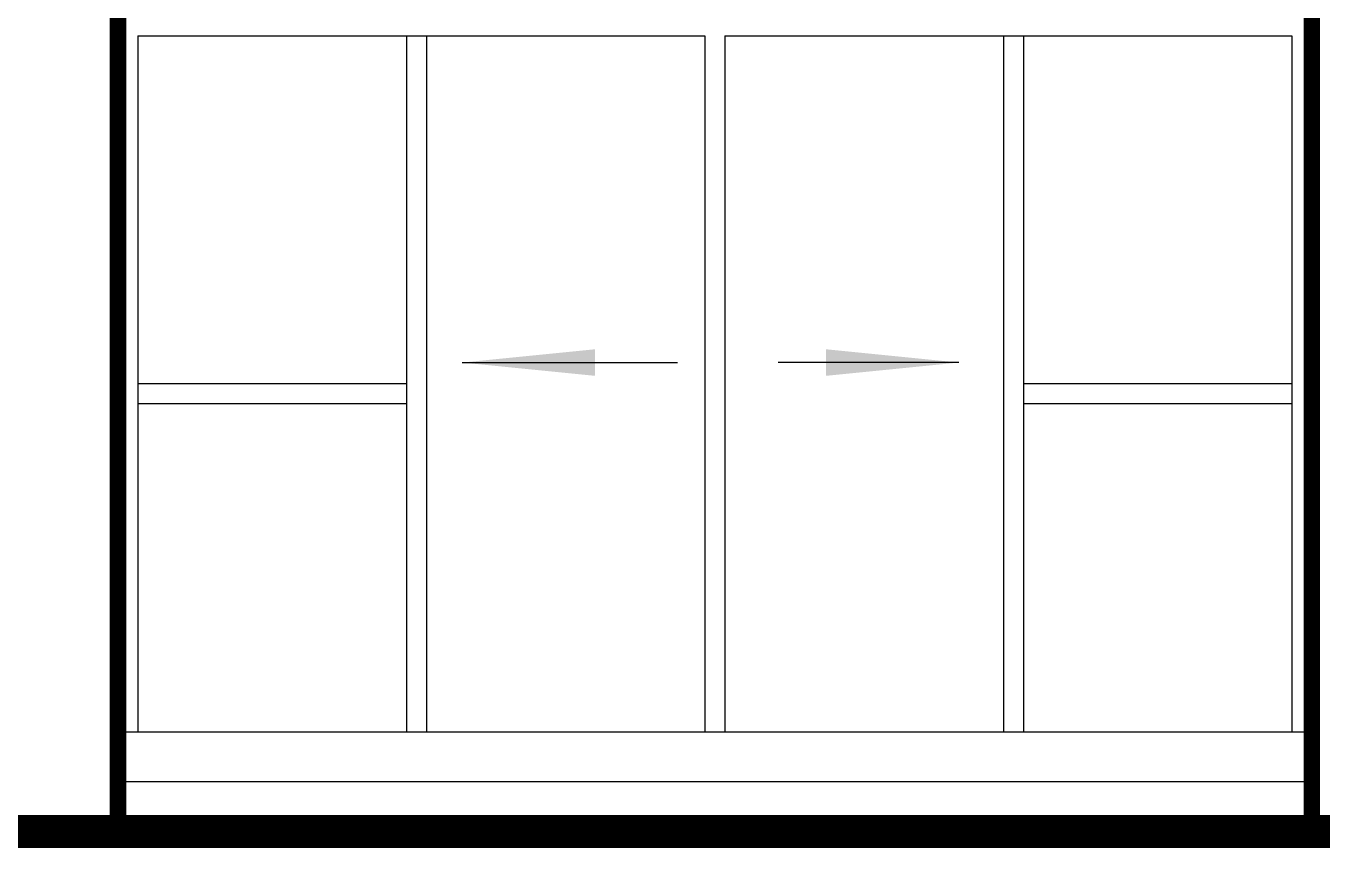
# Model space of a CAD drawing. Extents: x 458975 to 585950, y -118893 to 21149.
# Drawn here: x 555017 to 558925, y -66580 to -64100 of the extents above; entities that cross this region are included whole.
import ezdxf

# ---------------------------------------------------------------- set-up
doc = ezdxf.new("R2010")
doc.units = 0
doc.header["$LTSCALE"] = 1000
doc.header["$MEASUREMENT"] = 0
doc.layers.get('0').update_dxf_attribs({"linetype": 'CONTINUOUS'})
for name, color, linetype in [('E_GROUND', 2, 'CONTINUOUS'), ('E_WALL', 255, 'CONTINUOUS'), ('E_WINDOW', 4, 'CONTINUOUS'), ('LEVL', 3, 'CONTINUOUS'), ('PUB_SYMB', 3, 'CONTINUOUS'), ('STAIR', 2, 'CONTINUOUS')]:
    doc.layers.add(name, color=color, linetype=linetype)

# ---------------------------------------------------------------- blocks, each defined once
blk = doc.blocks.new('_ARROW')
blk.add_solid([(0, 0), (-1, 0.1), (-1, -0.1)])
blk = doc.blocks.new('A$C398A08AA')
at = {"layer": 'E_WINDOW'}
for p, q in [((2750, 3488), (2750, 0)), ((6350, 3488), (6350, 0)), ((2810, 2100), (2810, 0)), ((2810, 2100), (4520, 2100)), ((3620, 2100), (3620, 0)), ((3680, 2100), (3680, 0)), ((4520, 2100), (4520, 0)), ((4580, 2100), (6290, 2100)), ((4580, 2100), (4580, 0)), ((5420, 2100), (5420, 0)), ((5480, 2100), (5480, 0)), ((6290, 2100), (6290, 0)), ((3620, 1050), (2810, 1050)), ((6290, 1050), (5480, 1050)), ((3620, 990), (2810, 990)), ((6290, 990), (5480, 990))]:
    blk.add_line(p, q, dxfattribs=at)

msp = doc.modelspace()

# ---------------------------------------------------------------- linework, layer by layer
at = {"layer": 'E_GROUND', "const_width": 100}
msp.add_lwpolyline([(561828.4, -66529.6), (532636.5, -66529.6)], dxfattribs=at)
at = {"layer": 'E_WALL'}
msp.add_lwpolyline([(555294.4, -66528.9, 50, 50, 0), (555294.4, -62729.6, 50, 50, 0), (558894.4, -62729.6, 50, 50, 0), (558894.4, -66529.6, 0, 0, 0)], format="xyseb", dxfattribs=at)
at = {"layer": 'PUB_SYMB'}
for points in [[(556332.4, -65115), (556981.1, -65115)], [(557829.8, -65115), (557284.7, -65115)]]:
    msp.add_lwpolyline(points, dxfattribs=at)
at = {"layer": 'STAIR'}
for p, q in [((558894.4, -66229.6), (555294.4, -66229.6)), ((555294.4, -66229.6), (555294.4, -66528.9)), ((558894.4, -66229.6), (558894.4, -66529.6)), ((558894.4, -66379.6), (555294.4, -66379.6))]:
    msp.add_line(p, q, dxfattribs=at)

# ---------------------------------------------------------------- block references
at = {"layer": 'LEVL'}
msp.add_blockref('A$C398A08AA', (552544.4, -66229.6), dxfattribs=at)
at = {"layer": 'PUB_SYMB', "xscale": 400, "yscale": 400, "zscale": 400, "rotation": 180}
msp.add_blockref('_ARROW', (556332.4, -65115), dxfattribs=at)
at = {"layer": 'PUB_SYMB', "xscale": 400, "yscale": 400, "zscale": 400}
msp.add_blockref('_ARROW', (557829.8, -65115), dxfattribs=at)

doc.saveas('drawing.dxf')
